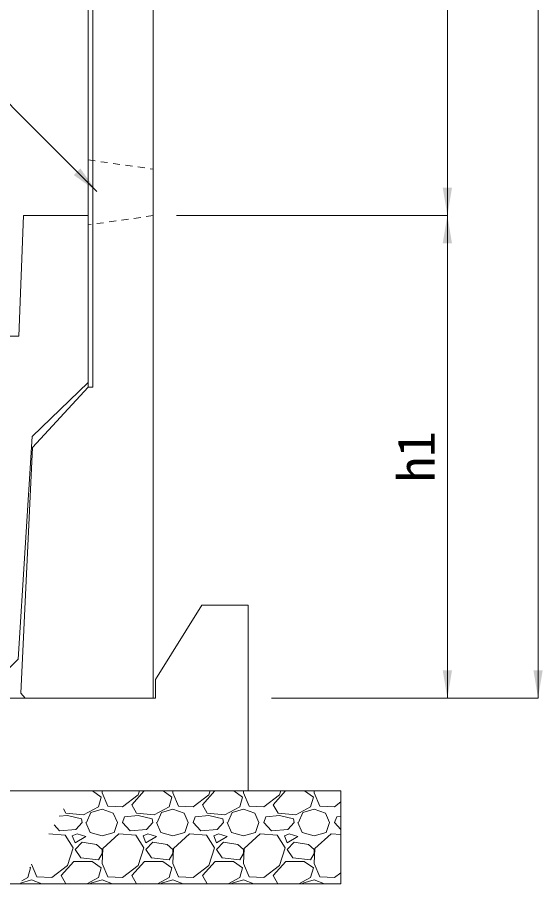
# Model space of a CAD drawing. Units: millimetres at full size; details may follow other scales. Extents: x 775 to 11990, y -20722 to -13297.
# Drawn here: x 2437 to 3003, y -18384 to -17450 of the extents above; entities that cross this region are included whole.
import ezdxf
from ezdxf.enums import TextEntityAlignment as Align

# ---------------------------------------------------------------- set-up
doc = ezdxf.new("R2010")
doc.units = ezdxf.units.MM
doc.header["$LTSCALE"] = 10
doc.linetypes.add('USER1', pattern=[1.35, 0.75, -0.6])
for name, color, linetype, lineweight in [('0_2', 7, 'Continuous', 13), ('ハッチング_基礎', 150, 'Continuous', 9), ('寸法線', 7, 'Continuous', 9), ('本体', 2, 'Continuous', 20)]:
    doc.layers.add(name, color=color, linetype=linetype, lineweight=lineweight)
doc.styles.add('ＭＳ ゴシック', font='')
doc.styles.get('ＭＳ ゴシック').set_extended_font_data('MS Gothic')

# ---------------------------------------------------------------- blocks, each defined once
blk = doc.blocks.new('filled_arrow')
at = {"color": 0, "linetype": 'Continuous', "lineweight": -2}
blk.add_solid([(7.5, 1.25), (0, 0), (7.5, -1.25)], dxfattribs=at)

msp = doc.modelspace()

# ---------------------------------------------------------------- linework, layer by layer
at = {"layer": '0_2', "lineweight": 20}
for p, q in [((1802.7, -18283.53), (2785.7, -18283.53)), ((2785.7, -18383.53), (2785.7, -18283.53)), ((1802.7, -18383.53), (2785.7, -18383.53))]:
    msp.add_line(p, q, dxfattribs=at)
at = {"layer": 'ハッチング_基礎'}
for p, q in [((2517.83, -18283.53), (2527.38, -18290.15)), ((2527.38, -18290.15), (2524.33, -18300.81)), ((2528.24, -18283.53), (2528.14, -18285.57)), ((2528.14, -18285.57), (2534.24, -18300.05)), ((2550.24, -18300.81), (2567.01, -18287.86)), ((2560.15, -18298.53), (2573.65, -18283.53)), ((2567.01, -18287.86), (2568.39, -18283.53)), ((2594.03, -18283.53), (2603.58, -18290.15)), ((2603.58, -18290.15), (2600.53, -18300.81)), ((2604.44, -18283.53), (2604.34, -18285.57)), ((2604.34, -18285.57), (2610.44, -18300.05)), ((2626.44, -18300.81), (2643.21, -18287.86)), ((2636.35, -18298.53), (2649.85, -18283.53)), ((2643.21, -18287.86), (2644.59, -18283.53)), ((2670.23, -18283.53), (2679.78, -18290.15)), ((2679.78, -18290.15), (2676.73, -18300.81)), ((2680.64, -18283.53), (2680.54, -18285.57)), ((2680.54, -18285.57), (2686.64, -18300.05)), ((2702.64, -18300.81), (2719.41, -18287.86)), ((2712.55, -18298.53), (2726.05, -18283.53)), ((2719.41, -18287.86), (2720.79, -18283.53)), ((2746.43, -18283.53), (2755.98, -18290.15)), ((2755.98, -18290.15), (2752.93, -18300.81)), ((2756.84, -18283.53), (2756.74, -18285.57)), ((2756.74, -18285.57), (2762.84, -18300.05)), ((2565.48, -18307.67), (2560.15, -18298.53)), ((2641.68, -18307.67), (2636.35, -18298.53)), ((2717.88, -18307.67), (2712.55, -18298.53)), ((2778.84, -18300.81), (2785.7, -18295.51)), ((2489.28, -18307.67), (2486.5, -18302.9)), ((2508.33, -18309.2), (2489.28, -18307.67)), ((2524.33, -18300.81), (2508.33, -18309.2)), ((2511.38, -18317.58), (2515.95, -18306.91)), ((2515.95, -18306.91), (2528.14, -18303.1)), ((2528.14, -18303.1), (2540.34, -18307.67)), ((2534.24, -18300.05), (2550.24, -18300.81)), ((2540.34, -18307.67), (2544.91, -18317.58)), ((2584.53, -18309.2), (2565.48, -18307.67)), ((2600.53, -18300.81), (2584.53, -18309.2)), ((2587.58, -18317.58), (2592.15, -18306.91)), ((2592.15, -18306.91), (2604.34, -18303.1)), ((2604.34, -18303.1), (2616.54, -18307.67)), ((2610.44, -18300.05), (2626.44, -18300.81)), ((2616.54, -18307.67), (2621.11, -18317.58)), ((2660.73, -18309.2), (2641.68, -18307.67)), ((2676.73, -18300.81), (2660.73, -18309.2)), ((2663.78, -18317.58), (2668.35, -18306.91)), ((2668.35, -18306.91), (2680.54, -18303.1)), ((2680.54, -18303.1), (2692.74, -18307.67)), ((2686.64, -18300.05), (2702.64, -18300.81)), ((2692.74, -18307.67), (2697.31, -18317.58)), ((2736.93, -18309.2), (2717.88, -18307.67)), ((2752.93, -18300.81), (2736.93, -18309.2)), ((2739.98, -18317.58), (2744.55, -18306.91)), ((2744.55, -18306.91), (2756.74, -18303.1)), ((2756.74, -18303.1), (2768.94, -18307.67)), ((2762.84, -18300.05), (2778.84, -18300.81)), ((2768.94, -18307.67), (2773.51, -18317.58)), ((2490.81, -18309.96), (2481.89, -18310.9)), ((2506.05, -18313.77), (2490.81, -18309.96)), ((2506.81, -18317.58), (2499.95, -18325.2)), ((2506.81, -18317.58), (2506.05, -18313.77)), ((2510.62, -18317.58), (2515.19, -18328.25)), ((2541.1, -18328.25), (2544.91, -18317.58)), ((2550.24, -18317.58), (2552.53, -18311.48)), ((2558.62, -18326.72), (2550.24, -18317.58)), ((2567.01, -18309.96), (2552.53, -18311.48)), ((2582.25, -18313.77), (2567.01, -18309.96)), ((2583.01, -18317.58), (2576.15, -18325.2)), ((2583.01, -18317.58), (2582.25, -18313.77)), ((2586.82, -18317.58), (2591.39, -18328.25)), ((2617.3, -18328.25), (2621.11, -18317.58)), ((2626.44, -18317.58), (2628.73, -18311.48)), ((2634.82, -18326.72), (2626.44, -18317.58)), ((2643.21, -18309.96), (2628.73, -18311.48)), ((2658.45, -18313.77), (2643.21, -18309.96)), ((2659.21, -18317.58), (2652.35, -18325.2)), ((2659.21, -18317.58), (2658.45, -18313.77)), ((2663.02, -18317.58), (2667.59, -18328.25)), ((2693.5, -18328.25), (2697.31, -18317.58)), ((2702.64, -18317.58), (2704.93, -18311.48)), ((2711.02, -18326.72), (2702.64, -18317.58)), ((2719.41, -18309.96), (2704.93, -18311.48)), ((2734.65, -18313.77), (2719.41, -18309.96)), ((2735.41, -18317.58), (2728.55, -18325.2)), ((2735.41, -18317.58), (2734.65, -18313.77)), ((2739.22, -18317.58), (2743.79, -18328.25)), ((2769.7, -18328.25), (2773.51, -18317.58)), ((2778.84, -18317.58), (2781.13, -18311.48)), ((2785.7, -18325.06), (2778.84, -18317.58)), ((2785.7, -18311), (2781.13, -18311.48)), ((2482.42, -18326.72), (2476.49, -18320.25)), ((2499.95, -18325.2), (2482.42, -18326.72)), ((2576.15, -18325.2), (2558.62, -18326.72)), ((2652.35, -18325.2), (2634.82, -18326.72)), ((2728.55, -18325.2), (2711.02, -18326.72)), ((2488.52, -18331.29), (2470.96, -18329.83)), ((2496.9, -18345.01), (2488.52, -18331.29)), ((2501.47, -18329.77), (2496.14, -18332.06)), ((2496.14, -18332.06), (2499.19, -18339.68)), ((2499.19, -18339.68), (2510.62, -18332.82)), ((2510.62, -18332.82), (2501.47, -18329.77)), ((2515.19, -18328.25), (2528.14, -18332.06)), ((2528.14, -18332.06), (2541.1, -18328.25)), ((2546.43, -18329.77), (2528.91, -18345.77)), ((2564.72, -18331.29), (2546.43, -18329.77)), ((2573.1, -18345.01), (2564.72, -18331.29)), ((2577.67, -18329.77), (2572.34, -18332.06)), ((2572.34, -18332.06), (2575.39, -18339.68)), ((2575.39, -18339.68), (2586.82, -18332.82)), ((2586.82, -18332.82), (2577.67, -18329.77)), ((2591.39, -18328.25), (2604.34, -18332.06)), ((2604.34, -18332.06), (2617.3, -18328.25)), ((2622.63, -18329.77), (2605.11, -18345.77)), ((2640.92, -18331.29), (2622.63, -18329.77)), ((2649.3, -18345.01), (2640.92, -18331.29)), ((2653.87, -18329.77), (2648.54, -18332.06)), ((2648.54, -18332.06), (2651.59, -18339.68)), ((2651.59, -18339.68), (2663.02, -18332.82)), ((2663.02, -18332.82), (2653.87, -18329.77)), ((2667.59, -18328.25), (2680.54, -18332.06)), ((2680.54, -18332.06), (2693.5, -18328.25)), ((2698.83, -18329.77), (2681.31, -18345.77)), ((2717.12, -18331.29), (2698.83, -18329.77)), ((2725.5, -18345.01), (2717.12, -18331.29)), ((2730.07, -18329.77), (2724.74, -18332.06)), ((2724.74, -18332.06), (2727.79, -18339.68)), ((2727.79, -18339.68), (2739.22, -18332.82)), ((2739.22, -18332.82), (2730.07, -18329.77)), ((2743.79, -18328.25), (2756.74, -18332.06)), ((2756.74, -18332.06), (2769.7, -18328.25)), ((2775.03, -18329.77), (2757.51, -18345.77)), ((2785.7, -18330.66), (2775.03, -18329.77)), ((2490.81, -18364.06), (2496.9, -18345.01)), ((2506.81, -18338.91), (2499.19, -18346.53)), ((2522.05, -18341.2), (2506.81, -18338.91)), ((2528.14, -18346.53), (2522.05, -18341.2)), ((2528.91, -18345.77), (2528.14, -18361.77)), ((2567.01, -18364.06), (2573.1, -18345.01)), ((2583.01, -18338.91), (2575.39, -18346.53)), ((2598.25, -18341.2), (2583.01, -18338.91)), ((2604.34, -18346.53), (2598.25, -18341.2)), ((2605.11, -18345.77), (2604.34, -18361.77)), ((2643.21, -18364.06), (2649.3, -18345.01)), ((2659.21, -18338.91), (2651.59, -18346.53)), ((2674.45, -18341.2), (2659.21, -18338.91)), ((2680.54, -18346.53), (2674.45, -18341.2)), ((2681.31, -18345.77), (2680.54, -18361.77)), ((2719.41, -18364.06), (2725.5, -18345.01)), ((2735.41, -18338.91), (2727.79, -18346.53)), ((2750.65, -18341.2), (2735.41, -18338.91)), ((2756.74, -18346.53), (2750.65, -18341.2)), ((2757.51, -18345.77), (2756.74, -18361.77)), ((2499.19, -18346.53), (2505.28, -18355.68)), ((2505.28, -18355.68), (2524.33, -18357.96)), ((2524.33, -18357.96), (2528.14, -18351.11)), ((2528.14, -18351.11), (2528.14, -18346.53)), ((2575.39, -18346.53), (2581.48, -18355.68)), ((2581.48, -18355.68), (2600.53, -18357.96)), ((2600.53, -18357.96), (2604.34, -18351.11)), ((2604.34, -18351.11), (2604.34, -18346.53)), ((2651.59, -18346.53), (2657.68, -18355.68)), ((2657.68, -18355.68), (2676.73, -18357.96)), ((2676.73, -18357.96), (2680.54, -18351.11)), ((2680.54, -18351.11), (2680.54, -18346.53)), ((2727.79, -18346.53), (2733.88, -18355.68)), ((2733.88, -18355.68), (2752.93, -18357.96)), ((2752.93, -18357.96), (2756.74, -18351.11)), ((2756.74, -18351.11), (2756.74, -18346.53)), ((2452.19, -18362.34), (2458.04, -18376.25)), ((2474.04, -18377.01), (2490.81, -18364.06)), ((2483.95, -18374.73), (2497.66, -18359.49)), ((2497.66, -18359.49), (2517.48, -18359.49)), ((2517.48, -18359.49), (2527.38, -18366.35)), ((2528.14, -18361.77), (2534.24, -18376.25)), ((2550.24, -18377.01), (2567.01, -18364.06)), ((2560.15, -18374.73), (2573.86, -18359.49)), ((2573.86, -18359.49), (2593.68, -18359.49)), ((2593.68, -18359.49), (2603.58, -18366.35)), ((2604.34, -18361.77), (2610.44, -18376.25)), ((2626.44, -18377.01), (2643.21, -18364.06)), ((2636.35, -18374.73), (2650.06, -18359.49)), ((2650.06, -18359.49), (2669.88, -18359.49)), ((2669.88, -18359.49), (2679.78, -18366.35)), ((2680.54, -18361.77), (2686.64, -18376.25)), ((2702.64, -18377.01), (2719.41, -18364.06)), ((2712.55, -18374.73), (2726.26, -18359.49)), ((2726.26, -18359.49), (2746.08, -18359.49)), ((2746.08, -18359.49), (2755.98, -18366.35)), ((2756.74, -18361.77), (2762.84, -18376.25)), ((2451.18, -18366.35), (2448.13, -18377.01)), ((2450.25, -18365.7), (2451.18, -18366.35)), ((2527.38, -18366.35), (2524.33, -18377.01)), ((2603.58, -18366.35), (2600.53, -18377.01)), ((2679.78, -18366.35), (2676.73, -18377.01)), ((2755.98, -18366.35), (2752.93, -18377.01)), ((2778.84, -18377.01), (2785.7, -18371.71)), ((2440.29, -18382.94), (2451.94, -18379.3)), ((2448.13, -18377.01), (2441.8, -18380.33)), ((2451.94, -18379.3), (2463.22, -18383.53)), ((2458.04, -18376.25), (2474.04, -18377.01)), ((2489.08, -18383.53), (2483.95, -18374.73)), ((2524.33, -18377.01), (2511.9, -18383.53)), ((2515.77, -18383.53), (2515.95, -18383.11)), ((2515.95, -18383.11), (2528.14, -18379.3)), ((2528.14, -18379.3), (2539.42, -18383.53)), ((2534.24, -18376.25), (2550.24, -18377.01)), ((2565.28, -18383.53), (2560.15, -18374.73)), ((2600.53, -18377.01), (2588.1, -18383.53)), ((2591.97, -18383.53), (2592.15, -18383.11)), ((2592.15, -18383.11), (2604.34, -18379.3)), ((2604.34, -18379.3), (2615.62, -18383.53)), ((2610.44, -18376.25), (2626.44, -18377.01)), ((2641.48, -18383.53), (2636.35, -18374.73)), ((2676.73, -18377.01), (2664.3, -18383.53)), ((2668.17, -18383.53), (2668.35, -18383.11)), ((2668.35, -18383.11), (2680.54, -18379.3)), ((2680.54, -18379.3), (2691.82, -18383.53)), ((2686.64, -18376.25), (2702.64, -18377.01)), ((2717.68, -18383.53), (2712.55, -18374.73)), ((2752.93, -18377.01), (2740.5, -18383.53)), ((2744.37, -18383.53), (2744.55, -18383.11)), ((2744.55, -18383.11), (2756.74, -18379.3)), ((2756.74, -18379.3), (2768.02, -18383.53)), ((2762.84, -18376.25), (2778.84, -18377.01))]:
    msp.add_line(p, q, dxfattribs=at)
at = {"layer": '寸法線'}
for p, q in [((2900.47, -17663.53), (2900.47, -16663.53)), ((2998.24, -18183.52), (2998.24, -16663.53)), ((2608.33, -17663.53), (2900.47, -17663.53)), ((2608.33, -17663.53), (2900.47, -17663.53)), ((2900.47, -18183.52), (2900.47, -17663.53)), ((2710.7, -18183.52), (2998.24, -18183.52)), ((2710.7, -18183.52), (2900.47, -18183.52))]:
    msp.add_line(p, q, dxfattribs=at)
msp.add_lwpolyline([(2522.42, -17637.44), (2338.97, -17453.99), (2329.96, -17453.99), (2170.65, -17453.99)], dxfattribs=at)
at = {"layer": '本体', "lineweight": 5}
for p in [(2518.33, -16663.53), (2513.33, -17848.53)]:
    msp.add_line(p, (2518.33, -17848.53), dxfattribs=at)
at = {"layer": '本体'}
for p, q in [((2583.33, -16663.53), (2583.33, -18183.52)), ((2513.33, -16668.53), (2513.33, -17848.53)), ((2443.33, -17663.53), (2438.33, -17793.53)), ((2513.33, -17663.53), (2443.33, -17663.53)), ((2513.33, -17663.53), (2513.33, -17843.53)), ((2370.83, -17793.53), (2438.33, -17793.53)), ((2513.33, -17843.53), (2452.83, -17901.53)), ((2453.33, -17913.53), (2513.33, -17848.53)), ((2437.83, -18141.53), (2452.83, -17901.53)), ((2440.58, -18178.4), (2453.33, -17913.53)), ((2635.7, -18083.53), (2585.7, -18163.53)), ((2685.7, -18083.53), (2635.7, -18083.53)), ((2685.7, -18283.53), (2685.7, -18083.53)), ((2395.83, -18183.53), (2437.83, -18141.53)), ((2585.7, -18183.53), (2585.7, -18163.53)), ((2002.7, -18183.53), (2585.7, -18183.53)), ((2440.58, -18178.4), (2445.46, -18183.52)), ((2445.46, -18183.52), (2583.33, -18183.52)), ((1902.7, -18283.53), (2685.7, -18283.53))]:
    msp.add_line(p, q, dxfattribs=at)
at = {"layer": '本体', "linetype": 'USER1', "lineweight": 9}
for p, q in [((2513.33, -17603.53), (2583.33, -17613.53)), ((2583.33, -17663.53), (2513.33, -17673.53))]:
    msp.add_line(p, q, dxfattribs=at)

# ---------------------------------------------------------------- block references
at = {"layer": '寸法線', "xscale": 4, "yscale": 4}
for p, rotation in [((2522.42, -17637.44), 135), ((2900.47, -17663.53), 90), ((2900.47, -17663.53), 270), ((2900.47, -18183.52), 90), ((2998.24, -18183.52), 90)]:
    msp.add_blockref('filled_arrow', p, dxfattribs=dict(at, rotation=rotation))

# ---------------------------------------------------------------- texts
at = {"layer": '寸法線', "style": 'ＭＳ ゴシック'}
msp.add_text('h1', height=40.35, rotation=90, dxfattribs=at).set_placement((2866.72, -17923.53), align=Align.MIDDLE_CENTER)

doc.saveas('drawing.dxf')
